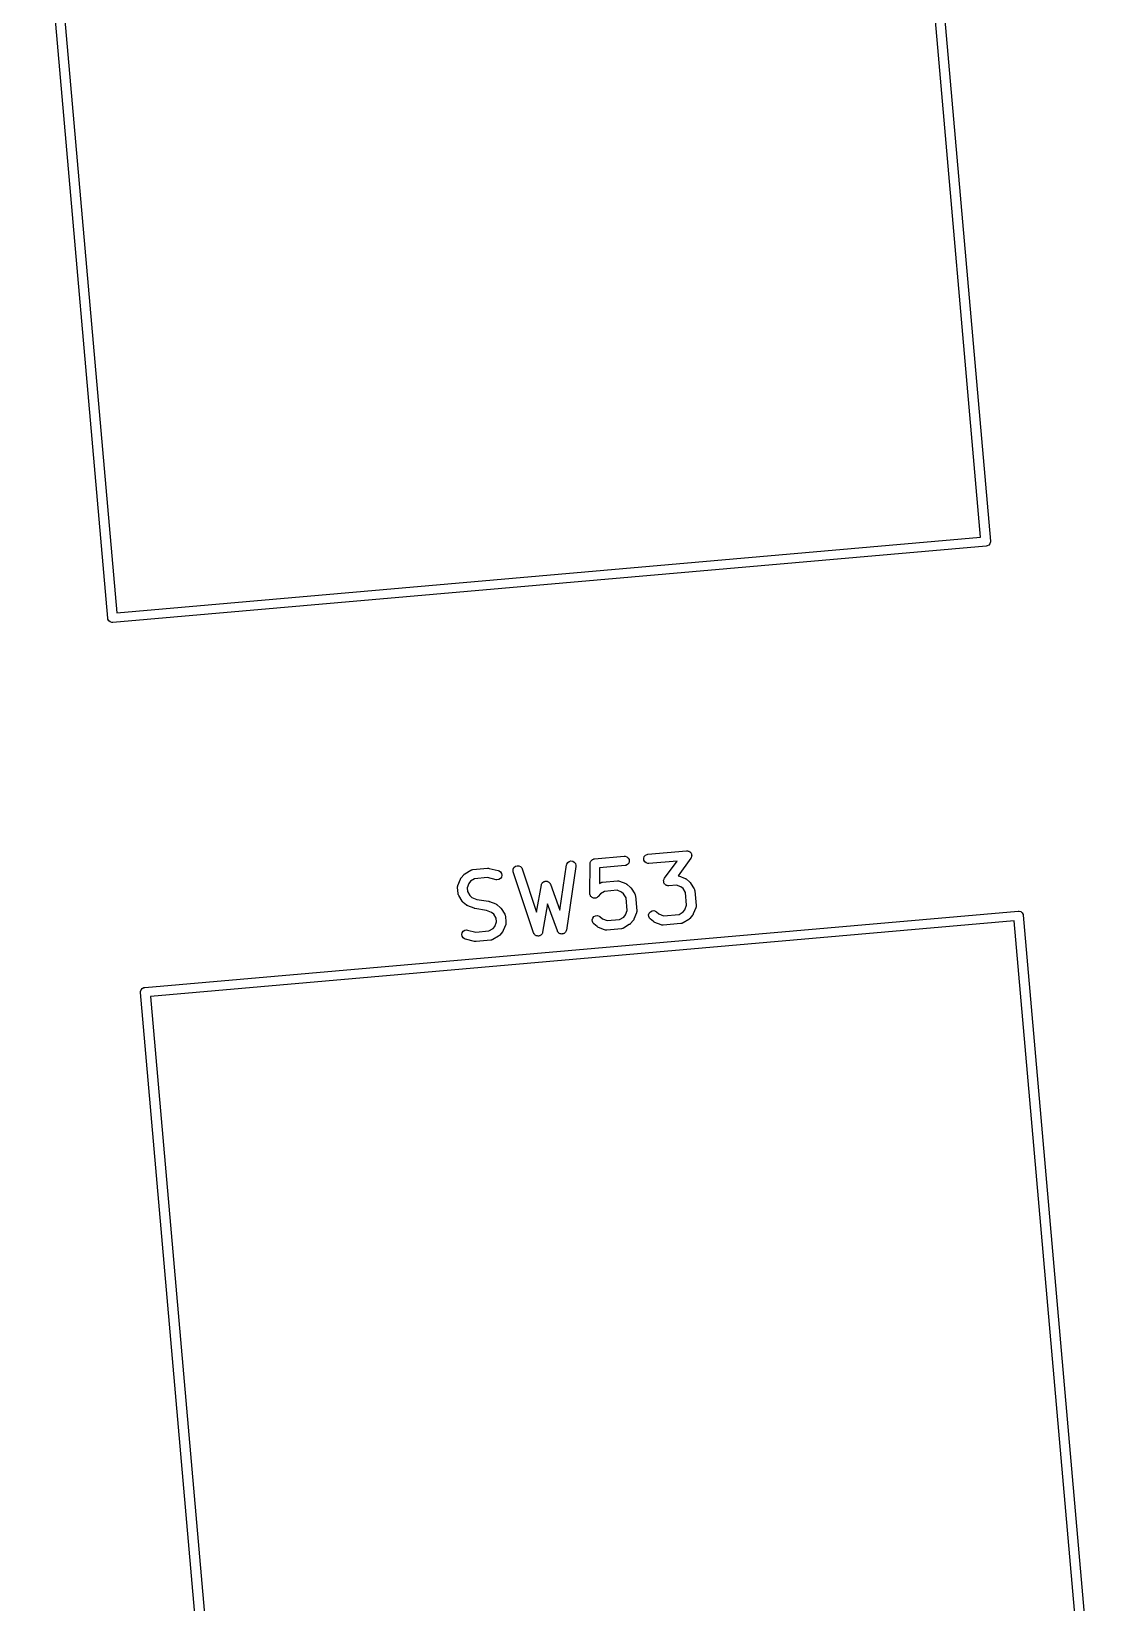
# Model space of a CAD drawing. Extents: x 2.7 to 14.1, y -9.5 to -1.1.
# Drawn here: x 11.763 to 12.435, y -6.245 to -5.258 of the extents above; entities that cross this region are included whole.
import ezdxf

# ---------------------------------------------------------------- set-up
doc = ezdxf.new("R2010")
doc.units = 0
doc.header["$MEASUREMENT"] = 0
doc.layers.add('BLACK', color=7, linetype='CONTINUOUS')

msp = doc.modelspace()

# ---------------------------------------------------------------- linework, layer by layer
at = {"layer": 'BLACK', "linetype": 'CONTINUOUS'}
for p, q in [((12.36002, -5.57561), (12.3125, -5.03241)), ((12.31813, -5.02895), (12.36616, -5.57803)), ((11.8112, -5.62659), (11.76316, -5.0775)), ((11.7693, -5.07993), (11.81682, -5.62313)), ((11.81682, -5.62313), (12.36002, -5.57561)), ((12.36405, -5.58113), (12.36348, -5.58123)), ((12.36507, -5.58059), (12.36405, -5.58113)), ((12.36581, -5.57971), (12.36507, -5.58059)), ((12.36616, -5.57861), (12.36581, -5.57971)), ((12.36616, -5.57803), (12.36616, -5.57861)), ((12.36348, -5.58123), (11.8144, -5.62927)), ((11.8113, -5.62716), (11.8112, -5.62659)), ((11.81184, -5.62818), (11.8113, -5.62716)), ((11.81272, -5.62892), (11.81184, -5.62818)), ((11.81382, -5.62926), (11.81272, -5.62892)), ((11.8144, -5.62927), (11.81382, -5.62926)), ((12.11535, -5.77885), (12.11562, -5.77852)), ((12.11562, -5.77852), (12.11576, -5.77846)), ((12.11576, -5.77846), (12.11586, -5.77835)), ((12.11586, -5.77835), (12.11626, -5.77819)), ((12.11626, -5.77819), (12.11665, -5.77799)), ((12.11665, -5.77799), (12.11686, -5.77795)), ((12.11686, -5.77795), (12.11693, -5.77792)), ((12.11693, -5.77792), (12.117, -5.77792)), ((12.117, -5.77792), (12.11721, -5.77789)), ((12.11721, -5.77789), (12.13589, -5.77625)), ((12.13589, -5.77625), (12.13647, -5.77626)), ((12.13647, -5.77626), (12.13757, -5.7766)), ((12.13757, -5.7766), (12.13845, -5.77734)), ((12.13845, -5.77734), (12.13898, -5.77837)), ((12.13898, -5.77837), (12.13908, -5.77951)), ((12.14815, -5.77756), (12.1485, -5.77647)), ((12.14825, -5.77871), (12.14815, -5.77756)), ((12.14879, -5.77973), (12.14825, -5.77871)), ((12.1485, -5.77647), (12.14924, -5.77558)), ((12.14924, -5.77558), (12.15026, -5.77505)), ((12.15026, -5.77505), (12.15083, -5.77494)), ((12.15083, -5.77494), (12.17511, -5.77282)), ((12.17775, -5.7775), (12.16974, -5.78845)), ((12.17511, -5.77282), (12.17542, -5.77282)), ((12.17542, -5.77282), (12.17549, -5.77281)), ((12.17549, -5.77281), (12.17555, -5.77282)), ((12.17555, -5.77282), (12.17569, -5.77283)), ((12.17569, -5.77283), (12.17615, -5.77297)), ((12.17615, -5.77297), (12.17661, -5.77308)), ((12.17661, -5.77308), (12.17669, -5.77314)), ((12.17669, -5.77314), (12.17679, -5.77317)), ((12.17679, -5.77317), (12.17716, -5.77348)), ((12.17716, -5.77348), (12.17754, -5.77376)), ((12.17754, -5.77376), (12.17759, -5.77385)), ((12.17759, -5.77385), (12.17767, -5.77391)), ((12.17767, -5.77391), (12.17789, -5.77434)), ((12.17791, -5.77724), (12.17775, -5.7775)), ((12.17789, -5.77434), (12.17814, -5.77475)), ((12.17796, -5.77718), (12.17791, -5.77724)), ((12.17797, -5.77713), (12.17796, -5.77718)), ((12.17805, -5.77701), (12.17797, -5.77713)), ((12.17816, -5.77654), (12.17805, -5.77701)), ((12.17814, -5.77475), (12.17816, -5.77485)), ((12.17816, -5.77485), (12.1782, -5.77494)), ((12.1783, -5.77608), (12.17816, -5.77654)), ((12.1782, -5.77494), (12.17825, -5.77541)), ((12.17825, -5.77541), (12.17832, -5.77589)), ((12.17832, -5.77589), (12.17829, -5.77598)), ((12.17829, -5.77598), (12.1783, -5.77608)), ((12.03336, -5.78985), (12.03507, -5.78782)), ((12.03507, -5.78782), (12.03527, -5.78762)), ((12.03527, -5.78762), (12.03532, -5.78755)), ((12.03532, -5.78755), (12.0354, -5.78749)), ((12.0354, -5.78749), (12.03548, -5.78742)), ((12.03548, -5.78742), (12.03555, -5.78738)), ((12.03555, -5.78738), (12.03578, -5.7872)), ((12.03578, -5.7872), (12.03935, -5.78501)), ((12.03935, -5.78501), (12.03987, -5.78476)), ((12.03987, -5.78476), (12.03998, -5.78474)), ((12.03998, -5.78474), (12.04007, -5.78469)), ((12.04007, -5.78469), (12.04064, -5.78458)), ((12.04064, -5.78458), (12.04998, -5.78377)), ((12.04998, -5.78377), (12.05027, -5.78377)), ((12.05027, -5.78377), (12.05035, -5.78376)), ((12.05035, -5.78376), (12.05045, -5.78377)), ((12.05045, -5.78377), (12.05056, -5.78377)), ((12.05056, -5.78377), (12.05063, -5.7838)), ((12.05063, -5.7838), (12.05092, -5.78384)), ((12.05092, -5.78384), (12.05669, -5.78521)), ((12.05669, -5.78521), (12.05724, -5.7854)), ((12.05724, -5.7854), (12.05817, -5.78608)), ((12.05817, -5.78608), (12.05877, -5.78706)), ((12.05895, -5.7882), (12.05869, -5.78932)), ((12.05877, -5.78706), (12.05895, -5.7882)), ((12.06598, -5.78544), (12.06607, -5.78429)), ((12.06611, -5.78601), (12.06598, -5.78544)), ((12.06607, -5.78429), (12.06658, -5.78326)), ((12.07888, -5.82441), (12.06611, -5.78601)), ((12.06658, -5.78326), (12.06745, -5.78251)), ((12.06745, -5.78251), (12.06855, -5.78215)), ((12.06855, -5.78215), (12.0697, -5.78223)), ((12.0697, -5.78223), (12.07073, -5.78274)), ((12.07073, -5.78274), (12.07148, -5.78361)), ((12.07148, -5.78361), (12.07172, -5.78414)), ((12.07172, -5.78414), (12.08079, -5.81144)), ((12.09541, -5.81016), (12.09961, -5.7817)), ((12.10545, -5.78257), (12.09955, -5.8226)), ((12.09961, -5.7817), (12.09975, -5.78114)), ((12.09975, -5.78114), (12.10034, -5.78015)), ((12.10034, -5.78015), (12.10127, -5.77947)), ((12.10127, -5.77947), (12.10238, -5.77919)), ((12.10238, -5.77919), (12.10352, -5.77935)), ((12.10352, -5.77935), (12.10451, -5.77994)), ((12.10451, -5.77994), (12.1052, -5.78087)), ((12.1052, -5.78087), (12.10548, -5.78199)), ((12.10548, -5.78199), (12.10545, -5.78257)), ((12.11429, -5.79963), (12.11452, -5.78079)), ((12.11452, -5.78079), (12.11454, -5.78058)), ((12.11454, -5.78051), (12.11456, -5.78044)), ((12.11454, -5.78058), (12.11454, -5.78051)), ((12.11456, -5.78044), (12.11458, -5.78022)), ((12.11458, -5.78022), (12.11475, -5.77982)), ((12.11475, -5.77982), (12.11488, -5.77941)), ((12.11488, -5.77941), (12.11498, -5.77929)), ((12.11498, -5.77929), (12.11504, -5.77916)), ((12.11504, -5.77916), (12.11535, -5.77885)), ((12.12039, -5.78354), (12.12027, -5.79335)), ((12.13641, -5.78213), (12.12039, -5.78354)), ((12.13697, -5.78203), (12.13641, -5.78213)), ((12.138, -5.7815), (12.13697, -5.78203)), ((12.13874, -5.78061), (12.138, -5.7815)), ((12.13908, -5.77951), (12.13874, -5.78061)), ((12.14967, -5.78047), (12.14879, -5.77973)), ((12.15077, -5.78082), (12.14967, -5.78047)), ((12.15135, -5.78083), (12.15077, -5.78082)), ((12.16914, -5.77927), (12.15135, -5.78083)), ((12.16122, -5.7901), (12.16914, -5.77927)), ((12.16974, -5.78845), (12.17029, -5.78861)), ((12.17029, -5.78861), (12.17419, -5.79015)), ((12.03114, -5.79591), (12.03115, -5.79533)), ((12.03147, -5.79964), (12.03114, -5.79591)), ((12.03115, -5.79533), (12.03118, -5.79523)), ((12.03118, -5.79512), (12.03134, -5.79456)), ((12.03118, -5.79523), (12.03118, -5.79512)), ((12.03134, -5.79456), (12.03288, -5.79067)), ((12.03288, -5.79067), (12.03301, -5.79041)), ((12.03301, -5.79041), (12.03303, -5.79033)), ((12.03303, -5.79033), (12.03309, -5.79024)), ((12.03309, -5.79024), (12.03314, -5.79015)), ((12.03314, -5.79015), (12.0332, -5.7901)), ((12.0332, -5.7901), (12.03336, -5.78985)), ((12.03819, -5.79328), (12.03708, -5.79609)), ((12.03708, -5.79609), (12.03729, -5.79843)), ((12.03729, -5.79843), (12.03887, -5.801)), ((12.03928, -5.79199), (12.03819, -5.79328)), ((12.04185, -5.79041), (12.03928, -5.79199)), ((12.05002, -5.78969), (12.04185, -5.79041)), ((12.05532, -5.79096), (12.05002, -5.78969)), ((12.05589, -5.79104), (12.05532, -5.79096)), ((12.05703, -5.79086), (12.05589, -5.79104)), ((12.05801, -5.79025), (12.05703, -5.79086)), ((12.05869, -5.78932), (12.05801, -5.79025)), ((12.08079, -5.81144), (12.08379, -5.7943)), ((12.08379, -5.7943), (12.08383, -5.79416)), ((12.08383, -5.79416), (12.08384, -5.79411)), ((12.08384, -5.79411), (12.08387, -5.79403)), ((12.08387, -5.79403), (12.08395, -5.79374)), ((12.08395, -5.79374), (12.08416, -5.79341)), ((12.08416, -5.79341), (12.08432, -5.79306)), ((12.08432, -5.79306), (12.08446, -5.79293)), ((12.08446, -5.79293), (12.08457, -5.79277)), ((12.08457, -5.79277), (12.08489, -5.79255)), ((12.08489, -5.79255), (12.08517, -5.79228)), ((12.08517, -5.79228), (12.08535, -5.79222)), ((12.08535, -5.79222), (12.08551, -5.79211)), ((12.08551, -5.79211), (12.08589, -5.79202)), ((12.08589, -5.79202), (12.08626, -5.79189)), ((12.08626, -5.79189), (12.08645, -5.7919)), ((12.08645, -5.7919), (12.08663, -5.79186)), ((12.08663, -5.79186), (12.08702, -5.79193)), ((12.08702, -5.79193), (12.08741, -5.79194)), ((12.08741, -5.79194), (12.08758, -5.79202)), ((12.08758, -5.79202), (12.08777, -5.79206)), ((12.08777, -5.79206), (12.0881, -5.79227)), ((12.0881, -5.79227), (12.08845, -5.79243)), ((12.08845, -5.79243), (12.08858, -5.79257)), ((12.08858, -5.79257), (12.08874, -5.79268)), ((12.08874, -5.79268), (12.08897, -5.79299)), ((12.08897, -5.79299), (12.08923, -5.79328)), ((12.08923, -5.79328), (12.08936, -5.79355)), ((12.08936, -5.79355), (12.0894, -5.79362)), ((12.0894, -5.79362), (12.08942, -5.79367)), ((12.08942, -5.79367), (12.08948, -5.7938)), ((12.08948, -5.7938), (12.09541, -5.81016)), ((12.12027, -5.79335), (12.12097, -5.79293)), ((12.12347, -5.79832), (12.1209, -5.7999)), ((12.12097, -5.79293), (12.12149, -5.79267)), ((12.12149, -5.79267), (12.12159, -5.79266)), ((12.12159, -5.79266), (12.12169, -5.79261)), ((12.12169, -5.79261), (12.12226, -5.7925)), ((12.12226, -5.7925), (12.1316, -5.79168)), ((12.13142, -5.79763), (12.12347, -5.79832)), ((12.13422, -5.79873), (12.13142, -5.79763)), ((12.1316, -5.79168), (12.13217, -5.79169)), ((12.13217, -5.79169), (12.13228, -5.79172)), ((12.13228, -5.79172), (12.13238, -5.79172)), ((12.13238, -5.79172), (12.13294, -5.79188)), ((12.13294, -5.79188), (12.13684, -5.79342)), ((12.13684, -5.79342), (12.1371, -5.79355)), ((12.1371, -5.79355), (12.13717, -5.79358)), ((12.13717, -5.79358), (12.13726, -5.79364)), ((12.13726, -5.79364), (12.13735, -5.79368)), ((12.13735, -5.79368), (12.13741, -5.79374)), ((12.13741, -5.79374), (12.13765, -5.7939)), ((12.13765, -5.7939), (12.13968, -5.79561)), ((12.13968, -5.79561), (12.13989, -5.79582)), ((12.13989, -5.79582), (12.13995, -5.79586)), ((12.13995, -5.79586), (12.14001, -5.79595)), ((12.14001, -5.79595), (12.14008, -5.79602)), ((12.14008, -5.79602), (12.14012, -5.79609)), ((12.14012, -5.79609), (12.1403, -5.79632)), ((12.1403, -5.79632), (12.14249, -5.7999)), ((12.16065, -5.79172), (12.16068, -5.79162)), ((12.16073, -5.79219), (12.16065, -5.79172)), ((12.16067, -5.79152), (12.16081, -5.79107)), ((12.16068, -5.79162), (12.16067, -5.79152)), ((12.16077, -5.79267), (12.16073, -5.79219)), ((12.16081, -5.79276), (12.16077, -5.79267)), ((12.16081, -5.79107), (12.16092, -5.7906)), ((12.16083, -5.79286), (12.16081, -5.79276)), ((12.16108, -5.79327), (12.16083, -5.79286)), ((12.16092, -5.7906), (12.161, -5.79048)), ((12.161, -5.79048), (12.16101, -5.79043)), ((12.16101, -5.79043), (12.16106, -5.79037)), ((12.16106, -5.79037), (12.16122, -5.7901)), ((12.1613, -5.79369), (12.16108, -5.79327)), ((12.16138, -5.79376), (12.1613, -5.79369)), ((12.16143, -5.79384), (12.16138, -5.79376)), ((12.16181, -5.79413), (12.16143, -5.79384)), ((12.16218, -5.79444), (12.16181, -5.79413)), ((12.16228, -5.79447), (12.16218, -5.79444)), ((12.16236, -5.79452), (12.16228, -5.79447)), ((12.16282, -5.79464), (12.16236, -5.79452)), ((12.16328, -5.79478), (12.16282, -5.79464)), ((12.16342, -5.79478), (12.16328, -5.79478)), ((12.16348, -5.7948), (12.16342, -5.79478)), ((12.16355, -5.79478), (12.16348, -5.7948)), ((12.16386, -5.79479), (12.16355, -5.79478)), ((12.16877, -5.79436), (12.16386, -5.79479)), ((12.17157, -5.79547), (12.16877, -5.79436)), ((12.17287, -5.79656), (12.17157, -5.79547)), ((12.17445, -5.79912), (12.17287, -5.79656)), ((12.17419, -5.79015), (12.17445, -5.79028)), ((12.17445, -5.79028), (12.17452, -5.79031)), ((12.17452, -5.79031), (12.17461, -5.79037)), ((12.17461, -5.79037), (12.1747, -5.79042)), ((12.1747, -5.79042), (12.17476, -5.79047)), ((12.17476, -5.79047), (12.175, -5.79064)), ((12.175, -5.79064), (12.17703, -5.79234)), ((12.17703, -5.79234), (12.17724, -5.79255)), ((12.17724, -5.79255), (12.1773, -5.79259)), ((12.1773, -5.79259), (12.17736, -5.79268)), ((12.17736, -5.79268), (12.17744, -5.79275)), ((12.17744, -5.79275), (12.17747, -5.79282)), ((12.17747, -5.79282), (12.17765, -5.79306)), ((12.17765, -5.79306), (12.17985, -5.79663)), ((12.17985, -5.79663), (12.1801, -5.79715)), ((12.1801, -5.79715), (12.18011, -5.79725)), ((12.18011, -5.79725), (12.18016, -5.79735)), ((12.18016, -5.79735), (12.18027, -5.79792)), ((12.18027, -5.79792), (12.18109, -5.80725)), ((12.03157, -5.80021), (12.03147, -5.79964)), ((12.03162, -5.80031), (12.03157, -5.80021)), ((12.03164, -5.80041), (12.03162, -5.80031)), ((12.03189, -5.80093), (12.03164, -5.80041)), ((12.03409, -5.8045), (12.03189, -5.80093)), ((12.03426, -5.80474), (12.03409, -5.8045)), ((12.0343, -5.80481), (12.03426, -5.80474)), ((12.03437, -5.80488), (12.0343, -5.80481)), ((12.03444, -5.80496), (12.03437, -5.80488)), ((12.0345, -5.80501), (12.03444, -5.80496)), ((12.03471, -5.80522), (12.0345, -5.80501)), ((12.03674, -5.80692), (12.03471, -5.80522)), ((12.03698, -5.80709), (12.03674, -5.80692)), ((12.03703, -5.80714), (12.03698, -5.80709)), ((12.03713, -5.80719), (12.03703, -5.80714)), ((12.03721, -5.80725), (12.03713, -5.80719)), ((12.03729, -5.80727), (12.03721, -5.80725)), ((12.03755, -5.80741), (12.03729, -5.80727)), ((12.04145, -5.80895), (12.03755, -5.80741)), ((12.03887, -5.801), (12.04017, -5.80209)), ((12.04017, -5.80209), (12.04332, -5.80334)), ((12.04332, -5.80334), (12.05063, -5.8045)), ((12.05063, -5.8045), (12.05067, -5.80451)), ((12.05067, -5.80451), (12.0507, -5.80451)), ((12.0507, -5.80451), (12.05094, -5.80458)), ((12.05094, -5.80458), (12.05119, -5.80465)), ((12.05119, -5.80465), (12.05121, -5.80466)), ((12.05121, -5.80466), (12.05125, -5.80467)), ((12.05125, -5.80467), (12.05515, -5.80621)), ((12.05515, -5.80621), (12.05541, -5.80635)), ((12.05541, -5.80635), (12.05549, -5.80637)), ((12.05549, -5.80637), (12.05557, -5.80643)), ((12.05557, -5.80643), (12.05567, -5.80648)), ((12.05567, -5.80648), (12.05572, -5.80653)), ((12.05572, -5.80653), (12.05596, -5.8067)), ((12.05596, -5.8067), (12.05799, -5.8084)), ((12.0877, -5.80623), (12.08459, -5.82399)), ((12.09385, -5.82318), (12.0877, -5.80623)), ((12.11434, -5.80021), (12.11429, -5.79963)), ((12.11439, -5.80034), (12.11434, -5.80021)), ((12.1144, -5.80049), (12.11439, -5.80034)), ((12.1146, -5.80088), (12.1144, -5.80049)), ((12.11476, -5.80128), (12.1146, -5.80088)), ((12.11487, -5.80138), (12.11476, -5.80128)), ((12.11494, -5.80151), (12.11487, -5.80138)), ((12.11527, -5.80179), (12.11494, -5.80151)), ((12.11557, -5.8021), (12.11527, -5.80179)), ((12.1157, -5.80216), (12.11557, -5.8021)), ((12.11582, -5.80226), (12.1157, -5.80216)), ((12.11623, -5.80239), (12.11582, -5.80226)), ((12.11663, -5.80256), (12.11623, -5.80239)), ((12.11678, -5.80256), (12.11663, -5.80256)), ((12.11692, -5.8026), (12.11678, -5.80256)), ((12.11735, -5.80256), (12.11692, -5.8026)), ((12.11778, -5.80257), (12.11735, -5.80256)), ((12.11792, -5.80251), (12.11778, -5.80257)), ((12.11806, -5.8025), (12.11792, -5.80251)), ((12.11845, -5.8023), (12.11806, -5.8025)), ((12.11885, -5.80214), (12.11845, -5.8023)), ((12.11895, -5.80204), (12.11885, -5.80214)), ((12.11909, -5.80197), (12.11895, -5.80204)), ((12.1195, -5.80156), (12.11909, -5.80197)), ((12.1209, -5.7999), (12.1195, -5.80156)), ((12.13552, -5.79982), (12.13422, -5.79873)), ((12.1371, -5.80239), (12.13552, -5.79982)), ((12.13779, -5.81034), (12.1371, -5.80239)), ((12.14249, -5.7999), (12.14275, -5.80042)), ((12.14275, -5.80042), (12.14276, -5.80052)), ((12.14276, -5.80052), (12.14281, -5.80061)), ((12.14281, -5.80061), (12.14292, -5.80118)), ((12.14292, -5.80118), (12.14374, -5.81052)), ((12.17404, -5.80988), (12.17514, -5.80707)), ((12.17514, -5.80707), (12.17445, -5.79912)), ((12.18105, -5.80804), (12.18089, -5.8086)), ((12.18108, -5.80783), (12.18105, -5.80793)), ((12.18105, -5.80793), (12.18105, -5.80804)), ((12.18109, -5.80725), (12.18108, -5.80783)), ((11.83447, -5.85871), (12.38355, -5.81067)), ((12.38113, -5.81681), (11.83793, -5.86433)), ((12.04149, -5.80896), (12.04145, -5.80895)), ((12.04151, -5.80897), (12.04149, -5.80896)), ((12.04176, -5.80904), (12.04151, -5.80897)), ((12.042, -5.80911), (12.04176, -5.80904)), ((12.04203, -5.80911), (12.042, -5.80911)), ((12.04207, -5.80912), (12.04203, -5.80911)), ((12.04938, -5.81028), (12.04207, -5.80912)), ((12.05253, -5.81153), (12.04938, -5.81028)), ((12.05383, -5.81262), (12.05253, -5.81153)), ((12.05541, -5.81519), (12.05383, -5.81262)), ((12.05451, -5.82034), (12.05562, -5.81753)), ((12.05562, -5.81753), (12.05541, -5.81519)), ((12.05799, -5.8084), (12.0582, -5.80861)), ((12.0582, -5.80861), (12.05826, -5.80865)), ((12.05826, -5.80865), (12.05833, -5.80874)), ((12.05833, -5.80874), (12.0584, -5.80881)), ((12.0584, -5.80881), (12.05844, -5.80888)), ((12.05844, -5.80888), (12.05861, -5.80912)), ((12.05861, -5.80912), (12.06081, -5.81269)), ((12.06081, -5.81269), (12.06106, -5.81321)), ((12.06106, -5.81321), (12.06108, -5.81331)), ((12.06108, -5.81331), (12.06113, -5.81341)), ((12.06113, -5.81341), (12.06123, -5.81398)), ((12.06123, -5.81398), (12.06156, -5.81771)), ((12.06156, -5.81771), (12.06155, -5.81829)), ((12.11577, -5.81615), (12.11612, -5.81506)), ((12.11587, -5.8173), (12.11577, -5.81615)), ((12.11641, -5.81832), (12.11587, -5.8173)), ((12.11612, -5.81506), (12.11686, -5.81417)), ((12.11686, -5.81417), (12.11788, -5.81364)), ((12.11788, -5.81364), (12.11903, -5.81354)), ((12.11903, -5.81354), (12.12013, -5.81389)), ((12.12013, -5.81389), (12.12061, -5.81421)), ((12.12061, -5.81421), (12.12227, -5.81561)), ((12.12227, -5.81561), (12.12508, -5.81672)), ((12.12508, -5.81672), (12.13302, -5.81602)), ((12.13302, -5.81602), (12.13559, -5.81444)), ((12.13559, -5.81444), (12.13668, -5.81315)), ((12.13668, -5.81315), (12.13779, -5.81034)), ((12.14151, -5.81658), (12.13981, -5.81861)), ((12.14168, -5.81633), (12.14151, -5.81658)), ((12.14173, -5.81628), (12.14168, -5.81633)), ((12.14178, -5.81618), (12.14173, -5.81628)), ((12.14184, -5.8161), (12.14178, -5.81618)), ((12.14186, -5.81602), (12.14184, -5.8161)), ((12.142, -5.81576), (12.14186, -5.81602)), ((12.14354, -5.81186), (12.142, -5.81576)), ((12.1437, -5.81131), (12.14354, -5.81186)), ((12.14373, -5.8111), (12.1437, -5.8112)), ((12.1437, -5.8112), (12.1437, -5.81131)), ((12.14374, -5.81052), (12.14373, -5.8111)), ((12.15126, -5.81305), (12.1516, -5.81195)), ((12.15136, -5.8142), (12.15126, -5.81305)), ((12.15189, -5.81522), (12.15136, -5.8142)), ((12.1516, -5.81195), (12.15235, -5.81107)), ((12.1523, -5.81563), (12.15189, -5.81522)), ((12.15433, -5.81734), (12.1523, -5.81563)), ((12.15235, -5.81107), (12.15337, -5.81054)), ((12.15337, -5.81054), (12.15452, -5.81044)), ((12.15457, -5.8175), (12.15433, -5.81734)), ((12.15452, -5.81044), (12.15561, -5.81078)), ((12.15462, -5.81756), (12.15457, -5.8175)), ((12.15472, -5.8176), (12.15462, -5.81756)), ((12.1548, -5.81766), (12.15472, -5.8176)), ((12.15488, -5.81769), (12.1548, -5.81766)), ((12.15514, -5.81782), (12.15488, -5.81769)), ((12.15904, -5.81936), (12.15514, -5.81782)), ((12.15561, -5.81078), (12.15609, -5.81111)), ((12.15609, -5.81111), (12.15776, -5.81251)), ((12.15776, -5.81251), (12.16056, -5.81361)), ((12.16056, -5.81361), (12.17038, -5.81275)), ((12.17038, -5.81275), (12.17295, -5.81118)), ((12.17287, -5.81815), (12.17235, -5.8184)), ((12.17645, -5.81596), (12.17287, -5.81815)), ((12.17295, -5.81118), (12.17404, -5.80988)), ((12.17668, -5.81578), (12.17645, -5.81596)), ((12.17675, -5.81574), (12.17668, -5.81578)), ((12.17682, -5.81567), (12.17675, -5.81574)), ((12.17691, -5.81561), (12.17682, -5.81567)), ((12.17695, -5.81554), (12.17691, -5.81561)), ((12.17716, -5.81534), (12.17695, -5.81554)), ((12.17887, -5.81331), (12.17716, -5.81534)), ((12.17903, -5.81307), (12.17887, -5.81331)), ((12.17909, -5.81301), (12.17903, -5.81307)), ((12.17913, -5.81292), (12.17909, -5.81301)), ((12.17919, -5.81283), (12.17913, -5.81292)), ((12.17922, -5.81276), (12.17919, -5.81283)), ((12.17935, -5.8125), (12.17922, -5.81276)), ((12.18089, -5.8086), (12.17935, -5.8125)), ((12.42865, -6.36001), (12.38113, -5.81681)), ((12.38355, -5.81067), (12.38413, -5.81068)), ((12.38413, -5.81068), (12.38523, -5.81102)), ((12.38523, -5.81102), (12.38611, -5.81176)), ((12.38611, -5.81176), (12.38664, -5.81279)), ((12.38664, -5.81279), (12.38675, -5.81335)), ((12.38675, -5.81335), (12.43479, -6.36244)), ((12.03375, -5.82542), (12.03401, -5.8243)), ((12.03393, -5.82656), (12.03375, -5.82542)), ((12.03453, -5.82754), (12.03393, -5.82656)), ((12.03401, -5.8243), (12.03469, -5.82337)), ((12.03546, -5.82822), (12.03453, -5.82754)), ((12.03469, -5.82337), (12.03567, -5.82276)), ((12.03567, -5.82276), (12.03681, -5.82258)), ((12.03681, -5.82258), (12.03738, -5.82266)), ((12.03738, -5.82266), (12.04268, -5.82393)), ((12.04268, -5.82393), (12.05085, -5.82321)), ((12.05085, -5.82321), (12.05342, -5.82163)), ((12.05692, -5.82641), (12.05335, -5.82861)), ((12.05342, -5.82163), (12.05451, -5.82034)), ((12.05715, -5.82624), (12.05692, -5.82641)), ((12.05722, -5.8262), (12.05715, -5.82624)), ((12.0573, -5.82613), (12.05722, -5.8262)), ((12.05738, -5.82606), (12.0573, -5.82613)), ((12.05743, -5.826), (12.05738, -5.82606)), ((12.05763, -5.8258), (12.05743, -5.826)), ((12.05934, -5.82377), (12.05763, -5.8258)), ((12.0595, -5.82352), (12.05934, -5.82377)), ((12.05956, -5.82347), (12.0595, -5.82352)), ((12.05961, -5.82337), (12.05956, -5.82347)), ((12.05967, -5.82329), (12.05961, -5.82337)), ((12.05969, -5.82321), (12.05967, -5.82329)), ((12.05982, -5.82295), (12.05969, -5.82321)), ((12.06136, -5.81905), (12.05982, -5.82295)), ((12.06152, -5.8185), (12.06136, -5.81905)), ((12.06155, -5.81829), (12.06152, -5.81839)), ((12.06152, -5.81839), (12.06152, -5.8185)), ((12.07897, -5.8246), (12.07888, -5.82441)), ((12.07898, -5.82467), (12.07897, -5.8246)), ((12.07902, -5.82473), (12.07898, -5.82467)), ((12.07912, -5.82494), (12.07902, -5.82473)), ((12.0794, -5.82526), (12.07912, -5.82494)), ((12.07964, -5.82561), (12.0794, -5.82526)), ((12.07977, -5.8257), (12.07964, -5.82561)), ((12.07987, -5.82581), (12.07977, -5.8257)), ((12.08025, -5.826), (12.07987, -5.82581)), ((12.08062, -5.82623), (12.08025, -5.826)), ((12.08077, -5.82626), (12.08062, -5.82623)), ((12.0809, -5.82633), (12.08077, -5.82626)), ((12.08133, -5.82636), (12.0809, -5.82633)), ((12.08175, -5.82643), (12.08133, -5.82636)), ((12.0819, -5.8264), (12.08175, -5.82643)), ((12.08205, -5.82641), (12.0819, -5.8264)), ((12.08246, -5.82627), (12.08205, -5.82641)), ((12.08288, -5.82618), (12.08246, -5.82627)), ((12.083, -5.82609), (12.08288, -5.82618)), ((12.08314, -5.82604), (12.083, -5.82609)), ((12.08347, -5.82576), (12.08314, -5.82604)), ((12.08382, -5.82552), (12.08347, -5.82576)), ((12.0839, -5.82539), (12.08382, -5.82552)), ((12.08401, -5.82529), (12.0839, -5.82539)), ((12.08421, -5.82491), (12.08401, -5.82529)), ((12.08444, -5.82455), (12.08421, -5.82491)), ((12.0845, -5.82433), (12.08444, -5.82455)), ((12.08453, -5.82426), (12.0845, -5.82433)), ((12.08454, -5.82419), (12.08453, -5.82426)), ((12.08459, -5.82399), (12.08454, -5.82419)), ((12.09394, -5.82337), (12.09385, -5.82318)), ((12.09396, -5.82344), (12.09394, -5.82337)), ((12.094, -5.8235), (12.09396, -5.82344)), ((12.0941, -5.8237), (12.094, -5.8235)), ((12.09439, -5.82402), (12.0941, -5.8237)), ((12.09464, -5.82436), (12.09439, -5.82402)), ((12.09477, -5.82444), (12.09464, -5.82436)), ((12.09488, -5.82455), (12.09477, -5.82444)), ((12.09526, -5.82473), (12.09488, -5.82455)), ((12.09563, -5.82495), (12.09526, -5.82473)), ((12.09578, -5.82497), (12.09563, -5.82495)), ((12.09592, -5.82504), (12.09578, -5.82497)), ((12.09635, -5.82506), (12.09592, -5.82504)), ((12.09677, -5.82512), (12.09635, -5.82506)), ((12.09692, -5.82508), (12.09677, -5.82512)), ((12.09707, -5.82509), (12.09692, -5.82508)), ((12.09747, -5.82494), (12.09707, -5.82509)), ((12.09789, -5.82484), (12.09747, -5.82494)), ((12.09801, -5.82475), (12.09789, -5.82484)), ((12.09815, -5.8247), (12.09801, -5.82475)), ((12.09847, -5.82441), (12.09815, -5.8247)), ((12.09881, -5.82415), (12.09847, -5.82441)), ((12.09889, -5.82402), (12.09881, -5.82415)), ((12.099, -5.82392), (12.09889, -5.82402)), ((12.09918, -5.82353), (12.099, -5.82392)), ((12.0994, -5.82316), (12.09918, -5.82353)), ((12.09946, -5.82294), (12.0994, -5.82316)), ((12.09949, -5.82288), (12.09946, -5.82294)), ((12.09955, -5.8226), (12.09949, -5.82281)), ((12.09949, -5.82281), (12.09949, -5.82288)), ((12.11681, -5.81874), (12.11641, -5.81832)), ((12.11884, -5.82044), (12.11681, -5.81874)), ((12.11908, -5.82061), (12.11884, -5.82044)), ((12.11914, -5.82066), (12.11908, -5.82061)), ((12.11923, -5.82071), (12.11914, -5.82066)), ((12.11932, -5.82077), (12.11923, -5.82071)), ((12.11939, -5.82079), (12.11932, -5.82077)), ((12.11965, -5.82093), (12.11939, -5.82079)), ((12.12355, -5.82247), (12.11965, -5.82093)), ((12.12411, -5.82263), (12.12355, -5.82247)), ((12.12422, -5.82262), (12.12411, -5.82263)), ((12.12432, -5.82266), (12.12422, -5.82262)), ((12.1249, -5.82266), (12.12432, -5.82266)), ((12.13423, -5.82184), (12.1249, -5.82266)), ((12.1348, -5.82174), (12.13423, -5.82184)), ((12.1349, -5.82169), (12.1348, -5.82174)), ((12.135, -5.82167), (12.1349, -5.82169)), ((12.13552, -5.82142), (12.135, -5.82167)), ((12.13909, -5.81922), (12.13552, -5.82142)), ((12.13933, -5.81905), (12.13909, -5.81922)), ((12.1394, -5.81901), (12.13933, -5.81905)), ((12.13947, -5.81894), (12.1394, -5.81901)), ((12.13956, -5.81888), (12.13947, -5.81894)), ((12.1396, -5.81881), (12.13956, -5.81888)), ((12.13981, -5.81861), (12.1396, -5.81881)), ((12.15959, -5.81952), (12.15904, -5.81936)), ((12.1597, -5.81952), (12.15959, -5.81952)), ((12.1598, -5.81955), (12.1597, -5.81952)), ((12.16038, -5.81956), (12.1598, -5.81955)), ((12.17159, -5.81858), (12.16038, -5.81956)), ((12.17216, -5.81847), (12.17159, -5.81858)), ((12.17225, -5.81842), (12.17216, -5.81847)), ((12.17235, -5.8184), (12.17225, -5.81842)), ((12.03601, -5.8284), (12.03546, -5.82822)), ((12.04178, -5.82978), (12.03601, -5.8284)), ((12.04207, -5.82982), (12.04178, -5.82978)), ((12.04214, -5.82985), (12.04207, -5.82982)), ((12.04225, -5.82985), (12.04214, -5.82985)), ((12.04235, -5.82986), (12.04225, -5.82985)), ((12.04243, -5.82985), (12.04235, -5.82986)), ((12.04272, -5.82985), (12.04243, -5.82985)), ((12.05206, -5.82903), (12.04272, -5.82985)), ((12.05263, -5.82893), (12.05206, -5.82903)), ((12.05272, -5.82888), (12.05263, -5.82893)), ((12.05283, -5.82886), (12.05272, -5.82888)), ((12.05335, -5.82861), (12.05283, -5.82886)), ((11.83178, -5.86191), (11.83179, -5.86133)), ((11.87982, -6.41099), (11.83178, -5.86191)), ((11.83179, -5.86133), (11.83214, -5.86023)), ((11.83214, -5.86023), (11.83288, -5.85935)), ((11.83288, -5.85935), (11.8339, -5.85882)), ((11.8339, -5.85882), (11.83447, -5.85871)), ((11.83793, -5.86433), (11.88545, -6.40754))]:
    msp.add_line(p, q, dxfattribs=at)

doc.saveas('drawing.dxf')
